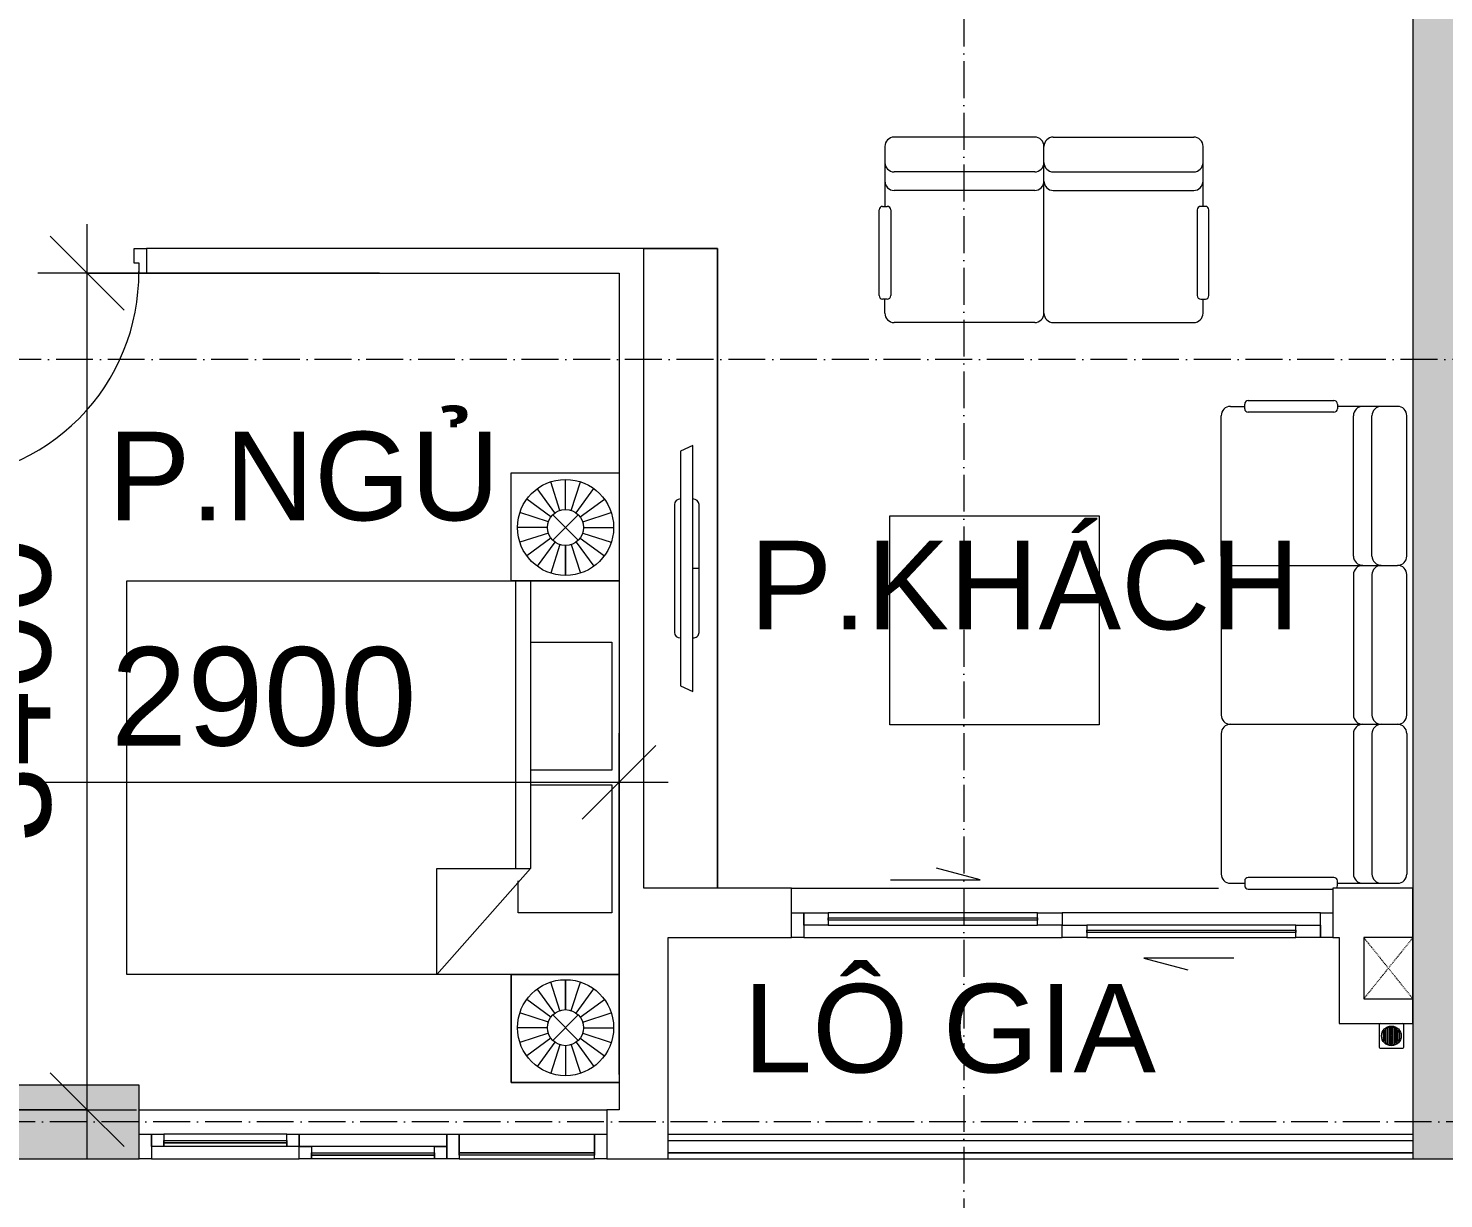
# Model space of a CAD drawing. Header units: millimetres. Extents: x -20215 to 101892, y -17414 to 45470.
# Drawn here: x -4299 to 1451, y 21538 to 26296 of the extents above; entities that cross this region are included whole.
import ezdxf

# ---------------------------------------------------------------- set-up
doc = ezdxf.new("R2010")
doc.units = ezdxf.units.MM
doc.linetypes.add('Dash', pattern=[6.35, 3.175, -3.175])
doc.linetypes.add('Grid Line', pattern=[4.2, 3, -0.6, 0, -0.6])
for name, color, linetype, lineweight in [('A-DETL-GENF', 31, 'Continuous', 5), ('A-DETL-GENF-HDLN', 161, 'Dash', 5), ('CHU', 181, 'Continuous', 5), ('CUA', 31, 'Continuous', 9), ('DIM', 1, 'Continuous', 5), ('DIM-200', 1, 'Continuous', 5), ('NET THAY 1', 41, 'Continuous', 5), ('NET-CAT', 3, 'Continuous', 15), ('NET-THAY', 2, 'Continuous', 9), ('THIET BI', 44, 'Continuous', 5), ('THIET-BI', 44, 'Continuous', 5), ('TRUC', 225, 'Continuous', 5), ('X-COT HAM$0$LC.HA', 8, 'Continuous', 9)]:
    doc.layers.add(name, color=color, linetype=linetype, lineweight=lineweight)
doc.styles.add('Arial_1', font='arial_0.ttf', dxfattribs={"height": 400})
doc.styles.add('Arial_6', font='arial_0.ttf', dxfattribs={"height": 360})
doc.dimstyles.new('Diagonal_-_2mm_Arial', dxfattribs={"dimscale": 304.8, "dimtxt": 408.10376, "dimasz": 0.984252, "dimexe": 0.656168, "dimexo": 4.593176, "dimgap": 0.098425, "dimtad": 1, "dimdec": 0, "dimzin": 0, "dimdsep": 46, "dimtxsty": 'Arial_1', "dimblk1": 'OBLIQUE', "dimblk2": 'OBLIQUE', "dimsah": 1, "dimcen": 0.09, "dimdle": 0.656168, "dimazin": 0, "dimtfac": 1, "dimtdec": 4, "dimtix": 1, "dimtmove": 0, "dimatfit": 3, "dimfxl": 0, "dimtvp": 1, "dimtolj": 1, "dimtzin": 0, "dimlwd": 9, "dimlwe": 9, "dimarcsym": 0})

# ---------------------------------------------------------------- blocks, each defined once
blk = doc.blocks.new('ALC1807-ASCENT PLAZA-KET CAU_rvt-1-MẶT BẰNG TẦNG 4')
at = {"layer": 'X-COT HAM$0$LC.HA'}
h = blk.add_hatch(color=256, dxfattribs=at)
h.dxf.hatch_style = 1
h.paths.add_polyline_path([(1325.5, 21699.9), (1675.5, 21699.9), (1675.5, 26649.9), (1325.5, 26649.9)])
h = blk.add_hatch(color=256, dxfattribs=at)
h.dxf.hatch_style = 1
h.paths.add_polyline_path([(-3849.5, 21699.9), (-3849.5, 21999.9), (-6349.5, 21999.9), (-6349.5, 21699.9)])
at = {"ltscale": 1000}
for points in [[(1325.5, 21699.9), (1675.5, 21699.9), (1675.5, 26649.9), (1325.5, 26649.9)], [(-3849.5, 21699.9), (-3849.5, 21999.9), (-6349.5, 21999.9), (-6349.5, 21699.9)]]:
    blk.add_lwpolyline(points, close=True, dxfattribs=at)
blk = doc.blocks.new('X-PHONG NGU 2 - X-PHONG NGU 2_Recovery_ 4-1759963-MẶT BẰNG TẦNG 4')
at = {"layer": 'CUA'}
for p, q in [((-950, 100), (-900, 100)), ((-950, 0), (-950, 100)), ((-900, 100), (-900, 0)), ((-350, 100), (-900, 100)), ((-900, 85), (-350, 85)), ((-900, 75), (-900, 85)), ((-350, 75), (-900, 75)), ((-900, 75), (-350, 75)), ((-900, 0), (-900, 75)), ((-350, 100), (-300, 100)), ((-350, 0), (-350, 100)), ((-350, 85), (-350, 75)), ((-350, 75), (-350, 0)), ((-300, 100), (-250, 100)), ((-300, 50), (-300, 100)), ((-300, 100), (-300, 0)), ((-250, 100), (250, 100)), ((-250, 85), (-250, 100)), ((-250, 100), (-250, 50)), ((-250, 85), (250, 85)), ((-250, 75), (-250, 85)), ((250, 85), (-250, 85)), ((250, 75), (-250, 75)), ((250, 100), (250, 85)), ((250, 100), (300, 100)), ((250, 50), (250, 100)), ((250, 85), (250, 75)), ((300, 100), (300, 50)), ((900, 100), (300, 100)), ((900, 100), (950, 100)), ((900, 0), (900, 100)), ((950, 100), (950, 0)), ((-900, 0), (-950, 0)), ((-350, 0), (-900, 0)), ((-300, 0), (-350, 0)), ((-300, 50), (300, 50)), ((-300, 0), (-300, 50)), ((-250, 50), (-300, 50)), ((300, 0), (-300, 0)), ((300, 50), (250, 50)), ((300, 50), (300, 0)), ((300, 50), (350, 50)), ((300, 0), (300, 50)), ((350, 0), (300, 0)), ((350, 50), (850, 50)), ((350, 35), (350, 50)), ((350, 50), (350, 0)), ((350, 35), (850, 35)), ((350, 25), (350, 35)), ((850, 35), (350, 35)), ((850, 25), (350, 25)), ((350, 0), (850, 0)), ((850, 50), (850, 35)), ((850, 50), (900, 50)), ((850, 0), (850, 50)), ((850, 35), (850, 25)), ((900, 0), (850, 0)), ((900, 50), (900, 0)), ((950, 0), (900, 0))]:
    blk.add_line(p, q, dxfattribs=at)
blk = doc.blocks.new('X-PHEU - X-PHEU-V17-MẶT BẰNG TẦNG 4')
at = {"layer": 'THIET-BI'}
for p, q in [((25, -29), (25, -121)), ((47.5, -51.8), (47.5, -98.2)), ((52.5, -103.1), (52.5, -46.9)), ((57.5, -43.5), (57.5, -106.5)), ((62.5, -108.8), (62.5, -41.2)), ((67.5, -39.8), (67.5, -110.2)), ((72.5, -71.9), (72.5, -39.1)), ((77.5, -39.1), (77.5, -71.9)), ((82.5, -110.2), (82.5, -39.8)), ((87.5, -41.2), (87.5, -108.8)), ((92.5, -106.5), (92.5, -43.5)), ((97.5, -46.9), (97.5, -103.1)), ((102.5, -98.2), (102.5, -51.8)), ((125, -121), (125, -29)), ((42.5, -90.5), (42.5, -59.5)), ((72.5, -110.9), (72.5, -78.1)), ((77.5, -78.1), (77.5, -110.9)), ((107.5, -59.5), (107.5, -90.5)), ((29, -125), (121, -125))]:
    blk.add_line(p, q, dxfattribs=at)
blk.add_circle((75, -75), 40, dxfattribs=at)
for centre, radius, start, end in [((29, -29), 4, 90.3106, 180), ((75, -75), 36, 139.80824, 154.52563), ((75, -75), 36, 119.0853, 128.68219), ((75, -75), 36, 102.0247, 110.31751), ((75, -75), 36, 90, 93.98208), ((75, -75), 36, 86.01792, 90), ((75, -75), 36, 69.68249, 77.9753), ((75, -75), 36, 51.31781, 60.9147), ((75, -75), 36, 25.47437, 40.19176), ((121, -29), 4, 0, 89.6894), ((75, -75), 36, 205.47437, 220.19176), ((75, -75), 36, 231.31781, 240.9147), ((75, -75), 36, 249.68249, 257.9753), ((75, -75), 4, 128.68219, 231.31781), ((75, -75), 36, 266.01792, 270), ((75, -75), 36, 270, 273.98208), ((75, -75), 4, 308.68219, 51.31781), ((75, -75), 36, 282.0247, 290.31751), ((75, -75), 36, 299.0853, 308.68219), ((75, -75), 36, 319.80824, 334.52563), ((29, -121), 4, 180, 270), ((121, -121), 4, 270, 0)]:
    blk.add_arc(centre, radius, start, end, dxfattribs=at)
blk = doc.blocks.new('CUA PHONG NGU - Type 1-1365695-MẶT BẰNG TẦNG 4')
at = {"layer": 'CUA', "lineweight": 5}
for p, q in [((-348.5, 47.7), (-298.5, 47.7)), ((-298.5, 47.7), (-298.5, -11.3)), ((501.5, 47.7), (551.5, 47.7)), ((501.5, -11.3), (501.5, 47.7)), ((-318.5, -52.3), (-348.5, -52.3)), ((-318.5, -11.3), (-318.5, -52.3)), ((-298.5, -11.3), (-318.5, -11.3)), ((521.5, -11.3), (501.5, -11.3)), ((521.5, -52.3), (521.5, -11.3)), ((551.5, -52.3), (521.5, -52.3))]:
    blk.add_line(p, q, dxfattribs=at)
at = {"layer": 'CUA'}
for p, q in [((-277.5, -52.3), (-317.5, -52.3)), ((-317.5, -52.3), (-317.5, -890.3)), ((-277.5, -890.3), (-277.5, -52.3)), ((-317.5, -890.3), (-277.5, -890.3))]:
    blk.add_line(p, q, dxfattribs=at)
at = {"layer": 'CUA', "lineweight": 5}
blk.add_arc((-317.5, -52.3), 838, 270, 0.5, dxfattribs=at)
blk = doc.blocks.new('CUA LO GIA _LUA_ - CUA LO GIA _LUA_-1834142-MẶT BẰNG TẦNG 4')
at = {"layer": 'CUA'}
for p, q in [((-332.4, 133.9), (-511.1, 181.8)), ((-697.4, 133.9), (-332.4, 133.9)), ((-1100, 0), (-1050, 0)), ((-1050, -50), (-1050, 0)), ((-1050, 0), (-950, 0)), ((-1050, 0), (-1050, -100)), ((-950, 0), (-950, -50)), ((-100, 0), (-950, 0)), ((-100, -50), (-100, 0)), ((-100, 0), (0, 0)), ((0, 0), (0, -50)), ((1050, 0), (0, 0)), ((1050, -100), (1050, 0)), ((1050, 0), (1100, 0)), ((-950, -50), (-1050, -50)), ((-950, -30), (-950, -20)), ((-950, -20), (-100, -20)), ((-100, -30), (-950, -30)), ((-950, -50), (-100, -50)), ((-100, -20), (-100, -30)), ((0, -50), (-100, -50)), ((0, -100), (0, -50)), ((0, -50), (100, -50)), ((100, -50), (100, -100)), ((950, -50), (100, -50)), ((950, -100), (950, -50)), ((950, -50), (1050, -50)), ((1050, -50), (1050, -100)), ((-1050, -100), (-1100, -100)), ((-1050, -100), (0, -100)), ((100, -100), (0, -100)), ((100, -80), (100, -70)), ((100, -70), (950, -70)), ((950, -80), (100, -80)), ((100, -100), (950, -100)), ((950, -70), (950, -80)), ((1050, -100), (950, -100)), ((1100, -100), (1050, -100)), ((332.4, -183.9), (511.1, -231.8)), ((697.4, -183.9), (332.4, -183.9))]:
    blk.add_line(p, q, dxfattribs=at)
blk = doc.blocks.new('X-GIUONG - X-GIUONG 1-V29-MẶT BẰNG TẦNG 4')
at = {"layer": 'THIET BI'}
for p, q in [((-800, 2000), (800, 2000)), ((-800, 0), (-800, 2000)), ((-800, 0), (-800, 2000)), ((-800, 2000), (800, 2000)), ((800, 2000), (800, 0)), ((800, 2000), (800, 0)), ((-800, 740), (-370, 740)), ((-370, 360), (-800, 740)), ((-370, 740), (-370, 360)), ((-1239, 439), (-800, 439)), ((-1239, 0), (-1239, 439)), ((-1239, 439), (-1239, 0)), ((-800, 439), (-1239, 439)), ((-1039.2, 287), (-1076.9, 402.9)), ((-1016.6, 290.5), (-1016.6, 412.5)), ((-993.9, 287), (-956.3, 402.9)), ((-800, 439), (-800, 0)), ((-800, 0), (-800, 439)), ((-550, 410), (-420, 410)), ((-550, 30), (-550, 410)), ((-370, 420), (800, 420)), ((800, 439), (1239, 439)), ((800, 0), (800, 439)), ((800, 439), (1239, 439)), ((800, 0), (800, 439)), ((993.9, 287), (956.3, 402.9)), ((1016.6, 290.5), (1016.6, 412.5)), ((1039.2, 287), (1076.9, 402.9)), ((1239, 439), (1239, 0)), ((1239, 439), (1239, 0)), ((-1059.6, 276.6), (-1131.2, 375.2)), ((-973.5, 276.6), (-901.9, 375.2)), ((800, 360), (-370, 360)), ((-30, 360), (-30, 30)), ((30, 30), (30, 360)), ((550, 360), (550, 30)), ((973.5, 276.6), (901.9, 375.2)), ((1059.6, 276.6), (1131.2, 375.2)), ((-1075.8, 260.4), (-1174.4, 332.1)), ((-957.4, 260.4), (-858.7, 332.1)), ((957.4, 260.4), (858.7, 332.1)), ((1075.8, 260.4), (1174.4, 332.1)), ((-1086.1, 240), (-1202.1, 277.7)), ((-1068.3, 269.1), (-964.8, 165.6)), ((-1068.3, 165.6), (-964.8, 269.1)), ((-947, 240), (-831, 277.7)), ((947, 240), (831, 277.7)), ((1068.3, 269.1), (964.8, 165.6)), ((1068.3, 165.6), (964.8, 269.1)), ((1086.1, 240), (1202.1, 277.7)), ((-1089.7, 217.4), (-1211.7, 217.4)), ((-1086.1, 194.8), (-1202.1, 157.1)), ((-1075.8, 174.4), (-1174.4, 102.7)), ((-957.4, 174.4), (-858.7, 102.7)), ((-947, 194.8), (-831, 157.1)), ((-943.4, 217.4), (-821.4, 217.4)), ((-821.4, 217.4), (-943.4, 217.4)), ((943.4, 217.4), (821.4, 217.4)), ((821.4, 217.4), (943.4, 217.4)), ((947, 194.8), (831, 157.1)), ((957.4, 174.4), (858.7, 102.7)), ((1075.8, 174.4), (1174.4, 102.7)), ((1086.1, 194.8), (1202.1, 157.1)), ((1089.7, 217.4), (1211.7, 217.4)), ((-1059.6, 158.2), (-1131.2, 59.5)), ((-1039.2, 147.8), (-1076.9, 31.8)), ((-1016.6, 144.2), (-1016.6, 22.2)), ((-993.9, 147.8), (-956.3, 31.8)), ((-973.5, 158.2), (-901.9, 59.5)), ((973.5, 158.2), (901.9, 59.5)), ((993.9, 147.8), (956.3, 31.8)), ((1016.6, 144.2), (1016.6, 22.2)), ((1039.2, 147.8), (1076.9, 31.8)), ((1059.6, 158.2), (1131.2, 59.5)), ((-30, 30), (-550, 30)), ((550, 30), (30, 30))]:
    blk.add_line(p, q, dxfattribs=at)
for centre, radius in [((-1016.6, 217.4), 195.1), ((1016.6, 217.4), 195.1), ((-1016.6, 217.4), 73.2), ((1016.6, 217.4), 73.2)]:
    blk.add_circle(centre, radius, dxfattribs=at)
blk = doc.blocks.new('X-SOFA - X-SOFA-1365953-MẶT BẰNG TẦNG 4')
at = {"layer": 'THIET BI'}
for p, q in [((-658.4, 959.8), (-658.4, 978.7)), ((-644.3, 992.8), (-295.7, 992.8)), ((-281.5, 978.7), (-281.5, 959.8)), ((-753.8, 360.8), (-753.8, 931.5)), ((-716.2, 969.2), (-658.4, 969.2)), ((-295.7, 945.7), (-644.3, 945.7)), ((-103.7, 969.2), (-281.5, 969.2)), ((-216.7, 360.8), (-216.7, 931.5)), ((-141.3, 360.8), (-141.3, 931.5)), ((-37.7, 969.2), (-103.7, 969.2)), ((0, 360.8), (0, 931.5)), ((-2100, 525), (-1250, 525)), ((-2100, -325), (-2100, 525)), ((-2100, -325), (-2100, 525)), ((-2100, 525), (-1250, 525)), ((-1250, 525), (-1250, -325)), ((-1250, 525), (-1250, -325)), ((-716.2, 323.1), (-37.7, 323.1)), ((-753.8, 285.4), (-753.8, -285.4)), ((-216.7, 285.4), (-216.7, -285.4)), ((-141.3, 285.4), (-141.3, -285.4)), ((0, -285.4), (0, 285.4)), ((-1250, -325), (-2100, -325)), ((-1250, -325), (-2100, -325)), ((-716.2, -323.1), (-103.7, -323.1)), ((-103.7, -323.1), (-37.7, -323.1)), ((-753.8, -360.8), (-753.8, -931.5)), ((-216.7, -360.8), (-216.7, -931.5)), ((-141.3, -360.8), (-141.3, -931.5)), ((0, -360.8), (0, -931.5)), ((-716.2, -969.2), (-658.4, -969.2)), ((-658.4, -959.8), (-658.4, -978.7)), ((-295.7, -945.7), (-644.3, -945.7)), ((-281.5, -978.7), (-281.5, -959.8)), ((-281.5, -969.2), (-103.7, -969.2)), ((-103.7, -969.2), (-37.7, -969.2)), ((-644.3, -992.8), (-299.6, -992.8))]:
    blk.add_line(p, q, dxfattribs=at)
for centre, radius, start, end in [((-644.3, 978.7), 14.1, 90, 180), ((-295.7, 978.7), 14.1, 0, 90), ((-716.2, 931.5), 37.7, 90, 180), ((-644.3, 959.8), 14.1, 180, 270), ((-295.7, 959.8), 14.1, 270, 0), ((-179, 931.5), 37.7, 90, 180), ((-103.7, 931.5), 37.7, 90, 180), ((-37.7, 931.5), 37.7, 0, 90), ((-716.2, 360.8), 37.7, 180, 270), ((-179, 360.8), 37.7, 180, 270), ((-103.7, 360.8), 37.7, 180, 270), ((-37.7, 360.8), 37.7, 270, 0), ((-716.2, 285.4), 37.7, 90, 180), ((-179, 285.4), 37.7, 90, 180), ((-103.7, 285.4), 37.7, 90, 180), ((-37.7, 285.4), 37.7, 360, 90), ((-716.2, -285.4), 37.7, 180, 270), ((-179, -285.4), 37.7, 180, 270), ((-103.7, -285.4), 37.7, 180, 270), ((-37.7, -285.4), 37.7, 270, 0), ((-716.2, -360.8), 37.7, 90, 180), ((-179, -360.8), 37.7, 90, 180), ((-103.7, -360.8), 37.7, 90, 180), ((-37.7, -360.8), 37.7, 360, 90), ((-716.2, -931.5), 37.7, 180, 270), ((-644.3, -959.8), 14.1, 90, 180), ((-295.7, -959.8), 14.1, 0, 90), ((-179, -931.5), 37.7, 180, 270), ((-103.7, -931.5), 37.7, 180, 270), ((-37.7, -931.5), 37.7, 270, 0), ((-644.3, -978.7), 14.1, 180, 270), ((-295.7, -978.7), 14.1, 315, 0)]:
    blk.add_arc(centre, radius, start, end, dxfattribs=at)
blk = doc.blocks.new('X-TV - X-TV 3-1732818-MẶT BẰNG TẦNG 4')
at = {"layer": 'THIET BI'}
for p, q in [((2600.1, -25), (2600.1, -325)), ((2600.1, -325), (2600.1, -25)), ((1560, -150), (1040, -150)), ((822.5, -175), (800, -225)), ((800, -225), (1800, -225)), ((1777.5, -175), (822.5, -175)), ((1300, -250), (1300, -225)), ((1800, -225), (1777.5, -175)), ((1040, -250), (1560, -250)), ((2600.1, -325), (0.1, -325)), ((0.1, -325), (2600.1, -325))]:
    blk.add_line(p, q, dxfattribs=at)
for centre, start_param, end_param in [((1040, -175), 0, 1.570796), ((1560, -175), 4.712389, 6.283185), ((1040, -225), 1.570796, 3.141593), ((1560, -225), 3.141593, 4.712389)]:
    blk.add_ellipse(centre, major_axis=(0, 25), ratio=0.9, start_param=start_param, end_param=end_param, dxfattribs=at)
blk = doc.blocks.new('X-SOFA - X-SOFA-1366065-MẶT BẰNG TẦNG 4')
at = {"layer": 'THIET BI'}
for p, q in [((-716.2, 646.2), (-658.4, 646.2)), ((-658.4, 636.7), (-658.4, 655.6)), ((-644.3, 669.7), (-295.7, 669.7)), ((-281.5, 655.6), (-281.5, 636.7)), ((-103.7, 646.2), (-281.5, 646.2)), ((-37.7, 646.2), (-103.7, 646.2)), ((-753.8, 37.7), (-753.8, 608.5)), ((-295.7, 622.6), (-644.3, 622.6)), ((-216.7, 37.7), (-216.7, 608.5)), ((-141.3, 37.7), (-141.3, 608.5)), ((0, 37.7), (0, 608.5)), ((-716.2, 0), (-103.7, 0)), ((-103.7, 0), (-37.7, 0)), ((-753.8, -37.7), (-753.8, -608.5)), ((-216.7, -37.7), (-216.7, -608.5)), ((-141.3, -37.7), (-141.3, -608.5)), ((0, -37.7), (0, -608.5)), ((-295.7, -622.6), (-644.3, -622.6)), ((-716.2, -646.2), (-658.4, -646.2)), ((-658.4, -636.7), (-658.4, -655.6)), ((-644.3, -669.7), (-295.7, -669.7)), ((-281.5, -655.6), (-281.5, -636.7)), ((-281.5, -646.2), (-103.7, -646.2)), ((-103.7, -646.2), (-37.7, -646.2))]:
    blk.add_line(p, q, dxfattribs=at)
for centre, radius, start, end in [((-716.2, 608.5), 37.7, 90, 180), ((-644.3, 655.6), 14.1, 90, 180), ((-644.3, 636.7), 14.1, 180, 270), ((-295.7, 655.6), 14.1, 0, 90), ((-295.7, 636.7), 14.1, 270, 0), ((-179, 608.5), 37.7, 90, 180), ((-103.7, 608.5), 37.7, 90, 180), ((-37.7, 608.5), 37.7, 360, 90), ((-716.2, 37.7), 37.7, 180, 270), ((-179, 37.7), 37.7, 180, 270), ((-103.7, 37.7), 37.7, 180, 270), ((-37.7, 37.7), 37.7, 270, 0), ((-716.2, -37.7), 37.7, 90, 180), ((-179, -37.7), 37.7, 90, 180), ((-103.7, -37.7), 37.7, 90, 180), ((-37.7, -37.7), 37.7, 360, 90), ((-716.2, -608.5), 37.7, 180, 270), ((-644.3, -636.7), 14.1, 90, 180), ((-295.7, -636.7), 14.1, 0, 90), ((-179, -608.5), 37.7, 180, 270), ((-103.7, -608.5), 37.7, 180, 270), ((-37.7, -608.5), 37.7, 270, 0), ((-644.3, -655.6), 14.1, 180, 270), ((-295.7, -655.6), 14.1, 270, 0)]:
    blk.add_arc(centre, radius, start, end, dxfattribs=at)
blk = doc.blocks.new('Top Rail Type - Top Rail_Internal_-1771030-MẶT BẰNG TẦNG 4')
at = {"layer": 'NET THAY 1'}
for p, q in [((-1699.5, 21774.9), (1325.5, 21774.9)), ((1325.5, 21724.9), (-1699.5, 21724.9))]:
    blk.add_line(p, q, dxfattribs=at)
blk = doc.blocks.new('Top Rail Type - Top Rail_Internal_-V66-MẶT BẰNG TẦNG 4')
at = {"layer": 'NET THAY 1'}
for p, q in [((-1699.5, 21774.9), (1325.5, 21774.9)), ((-1699.5, 21724.9), (1325.5, 21724.9))]:
    blk.add_line(p, q, dxfattribs=at)
blk = doc.blocks.new('Family2 - Family1-1839322-MẶT BẰNG TẦNG 4')
at = {"layer": 'A-DETL-GENF'}
for p, q in [((200, 250), (0, 250)), ((0, 250), (0, 0)), ((200, 0), (200, 250)), ((0, 0), (200, 0))]:
    blk.add_line(p, q, dxfattribs=at)
at = {"layer": 'A-DETL-GENF-HDLN'}
for p, q in [((0, 250), (200, 0.8)), ((0, 0), (200, 249.2))]:
    blk.add_line(p, q, dxfattribs=at)
blk = doc.blocks.new('DIMBLOCK64-MẶT BẰNG TẦNG 4')
at = {"layer": 'DIM-200', "lineweight": 9, "transparency": 16777216}
for p, q in [((-4799.5, 22042.8), (-4799.5, 23430.7)), ((-1899.5, 22042.8), (-1899.5, 23430.7)), ((-4799.5, 23230.7), (-4649.5, 23380.7)), ((-1899.5, 23230.7), (-1749.5, 23380.7)), ((-4999.5, 23230.7), (-1699.5, 23230.7)), ((-4799.5, 23230.7), (-4949.5, 23080.7)), ((-4799.5, 23230.7), (-4799.5, 22042.8)), ((-1899.5, 23230.7), (-2049.5, 23080.7)), ((-1899.5, 23230.7), (-1899.5, 22042.8))]:
    blk.add_line(p, q, dxfattribs=at)
at = {"layer": 'DIM-200', "color": 0, "lineweight": 9, "transparency": 16777216, "insert": (-3964.8, 23780), "char_height": 400, "width": 1476.708, "attachment_point": 1, "line_spacing_factor": 0.941778, "style": 'Arial_1'}
blk.add_mtext('2900', dxfattribs=at)
blk = doc.blocks.new('_Oblique')
at = {"color": 0, "linetype": 'ByBlock', "lineweight": -2}
blk.add_line((-0.5, -0.5), (0.5, 0.5), dxfattribs=at)
blk = doc.blocks.new('DIMBLOCK65-MẶT BẰNG TẦNG 4')
at = {"layer": 'DIM-200', "lineweight": 9, "transparency": 16777216}
for p, q in [((-4060.2, 21699.9), (-4060.2, 25499.9)), ((-4060.2, 25299.9), (-4210.2, 25449.9)), ((-2872.4, 25299.9), (-4260.2, 25299.9)), ((-4060.2, 25299.9), (-3910.2, 25149.9)), ((-4060.2, 25299.9), (-2872.4, 25299.9)), ((-4060.2, 21899.9), (-4210.2, 22049.9)), ((-5249.5, 21899.9), (-3860.2, 21899.9)), ((-4060.2, 21899.9), (-5249.5, 21899.9)), ((-4060.2, 21899.9), (-3910.2, 21749.9))]:
    blk.add_line(p, q, dxfattribs=at)
at = {"layer": 'DIM-200', "color": 0, "lineweight": 9, "transparency": 16777216, "insert": (-4609.5, 22984.6), "char_height": 400, "width": 1476.708, "attachment_point": 1, "rotation": 90, "line_spacing_factor": 0.941778, "style": 'Arial_1'}
blk.add_mtext('3400', dxfattribs=at)

msp = doc.modelspace()

# ---------------------------------------------------------------- linework, layer by layer
at = {"layer": 'NET-CAT'}
for p, q in [((-1799.5, 25399.9), (-3819.5, 25399.9)), ((-3819.5, 25399.9), (-3819.5, 25299.9)), ((-1799.5, 22799.9), (-1799.5, 25399.9)), ((-3819.5, 25299.9), (-1899.5, 25299.9)), ((-1899.5, 25299.9), (-1899.5, 21899.9)), ((-1199.5, 22799.9), (-1799.5, 22799.9)), ((-1199.5, 22599.9), (-1199.5, 22799.9)), ((1325.5, 22799.9), (1000.5, 22799.9)), ((1000.5, 22799.9), (1000.5, 22599.9)), ((1325.5, 22599.9), (1325.5, 22799.9)), ((-1699.5, 21699.9), (-1699.5, 22599.9)), ((-1699.5, 22599.9), (-1199.5, 22599.9)), ((1000.5, 22599.9), (1025.5, 22599.9)), ((1025.5, 22599.9), (1025.5, 22249.9)), ((1325.5, 22249.9), (1325.5, 22349.9)), ((1025.5, 22249.9), (1325.5, 22249.9)), ((-1899.5, 21899.9), (-1949.5, 21899.9)), ((-1949.5, 21899.9), (-1949.5, 21799.9)), ((-1949.5, 21699.9), (-1699.5, 21699.9))]:
    msp.add_line(p, q, dxfattribs=at)
at = {"layer": 'NET-THAY'}
for p, q in [((-1199.5, 22799.9), (535.7, 22799.9)), ((-3849.5, 21899.9), (-1949.5, 21899.9)), ((-1699.5, 21799.9), (1325.5, 21799.9)), ((-1699.5, 21699.9), (1325.5, 21699.9))]:
    msp.add_line(p, q, dxfattribs=at)
at = {"layer": 'TRUC', "linetype": 'Grid Line', "ltscale": 50}
for p, q in [((-499.5, 43599.9), (-499.5, -4500.1)), ((43025.5, 24949.9), (-14382, 24949.9)), ((43000.5, 21849.9), (-12092.4, 21849.9))]:
    msp.add_line(p, q, dxfattribs=at)

# ---------------------------------------------------------------- block references
at = {"layer": 'A-DETL-GENF'}
msp.add_blockref('Family2 - Family1-1839322-MẶT BẰNG TẦNG 4', (1125.5, 22349.9), dxfattribs=at)
at = {"layer": 'CUA'}
for name, p in [('CUA PHONG NGU - Type 1-1365695-MẶT BẰNG TẦNG 4', (-4370.9, 25352.2)), ('CUA LO GIA _LUA_ - CUA LO GIA _LUA_-1834142-MẶT BẰNG TẦNG 4', (-99.5, 22699.9))]:
    msp.add_blockref(name, p, dxfattribs=at)
at = {"layer": 'CUA', "rotation": 180}
msp.add_blockref('X-PHONG NGU 2 - X-PHONG NGU 2_Recovery_ 4-1759963-MẶT BẰNG TẦNG 4', (-2899.5, 21799.9), dxfattribs=at)
at = {"layer": 'NET THAY 1'}
for name in ['Top Rail Type - Top Rail_Internal_-1771030-MẶT BẰNG TẦNG 4', 'Top Rail Type - Top Rail_Internal_-V66-MẶT BẰNG TẦNG 4']:
    msp.add_blockref(name, (0, 0), dxfattribs=at)
at = {"layer": 'NET-CAT', "lineweight": 5}
msp.add_blockref('ALC1807-ASCENT PLAZA-KET CAU_rvt-1-MẶT BẰNG TẦNG 4', (0, 0), dxfattribs=at)
at = {"layer": 'THIET BI'}
for name, p, rotation in [('X-SOFA - X-SOFA-1366065-MẶT BẰNG TẦNG 4', (-173.3, 25853.3), 90.00000000000021), ('X-TV - X-TV 3-1732818-MẶT BẰNG TẦNG 4', (-1824.5, 22799.8), 90.00000000000018), ('X-GIUONG - X-GIUONG 1-V29-MẶT BẰNG TẦNG 4', (-1899.5, 23249.9), 90.00000000000018)]:
    msp.add_blockref(name, p, dxfattribs=dict(at, rotation=rotation))
msp.add_blockref('X-SOFA - X-SOFA-1365953-MẶT BẰNG TẦNG 4', (1300.5, 23789.4), dxfattribs=at)
at = {"layer": 'THIET-BI'}
msp.add_blockref('X-PHEU - X-PHEU-V17-MẶT BẰNG TẦNG 4', (1163, 22274.9), dxfattribs=at)

# ---------------------------------------------------------------- texts
at = {"layer": 'CHU', "color": 7, "char_height": 360, "attachment_point": 1, "line_spacing_factor": 0.936439, "style": 'Arial_6'}
for s, insert, width in [('\\pt2540.0016,5079.9996,7620.0012,10159.9992,12700.0008,15239.9988,17780.0004,20319.9984,22860,25400.0016,27939.9996,30480.0012,33019.9992,35560.0008,38099.9988,40640.0004,43179.9984,45720,48260.0016,50799.9996,53340.0012,55879.9992,58420.0008,60959.9988,63500.0004,66039.9984,68580,71120.0016,73659.9996,76200.0012,78739.9992,81280.0008;P.NGỦ', (-3976.3, 24655.6), 1589.74), ('\\pt2540.0016,5079.9996,7620.0012,10159.9992,12700.0008,15239.9988,17780.0004,20319.9984,22860,25400.0016,27939.9996,30480.0012,33019.9992,35560.0008,38099.9988,40640.0004,43179.9984,45720,48260.0016,50799.9996,53340.0012,55879.9992,58420.0008,60959.9988,63500.0004,66039.9984,68580,71120.0016,73659.9996,76200.0012,78739.9992,81280.0008;P.KHÁCH', (-1369, 24212.5), 2232.1), ('\\pt2540.0016,5079.9996,7620.0012,10159.9992,12700.0008,15239.9988,17780.0004,20319.9984,22860,25400.0016,27939.9996,30480.0012,33019.9992,35560.0008,38099.9988,40640.0004,43179.9984,45720,48260.0016,50799.9996,53340.0012,55879.9992,58420.0008,60959.9988,63500.0004,66039.9984,68580,71120.0016,73659.9996,76200.0012,78739.9992,81280.0008;LÔ GIA', (-1395, 22411.1), 2236)]:
    msp.add_mtext(s, dxfattribs=dict(at, insert=insert, width=width))

# ---------------------------------------------------------------- dimensions: what is measured, and where the dimension line sits
at = {"layer": 'DIM', "lineweight": 9}
dim = msp.add_linear_dim(base=(-4060.2, 25299.9), p1=(-3849.5, 21899.9), p2=(-4272.4, 25299.9), angle=90, dimstyle='Diagonal_-_2mm_Arial', override={"dimpost": '<>', "dimfxl": 3426.198911}, dxfattribs=at)
dim.commit()
dim.dimension.update_dxf_attribs({"geometry": 'DIMBLOCK65-MẶT BẰNG TẦNG 4', "text_midpoint": (-4294.6, 23599.9)})
dim = msp.add_linear_dim(base=(-1899.5, 23230.7), p1=(-4799.5, 23442.8), p2=(-1899.5, 23442.8), dimstyle='Diagonal_-_2mm_Arial', override={"dimpost": '<>', "dimfxl": 2900.000012}, dxfattribs=at)
dim.commit()
dim.dimension.update_dxf_attribs({"geometry": 'DIMBLOCK64-MẶT BẰNG TẦNG 4', "text_midpoint": (-3349.5, 23464.9)})

doc.saveas('drawing.dxf')
